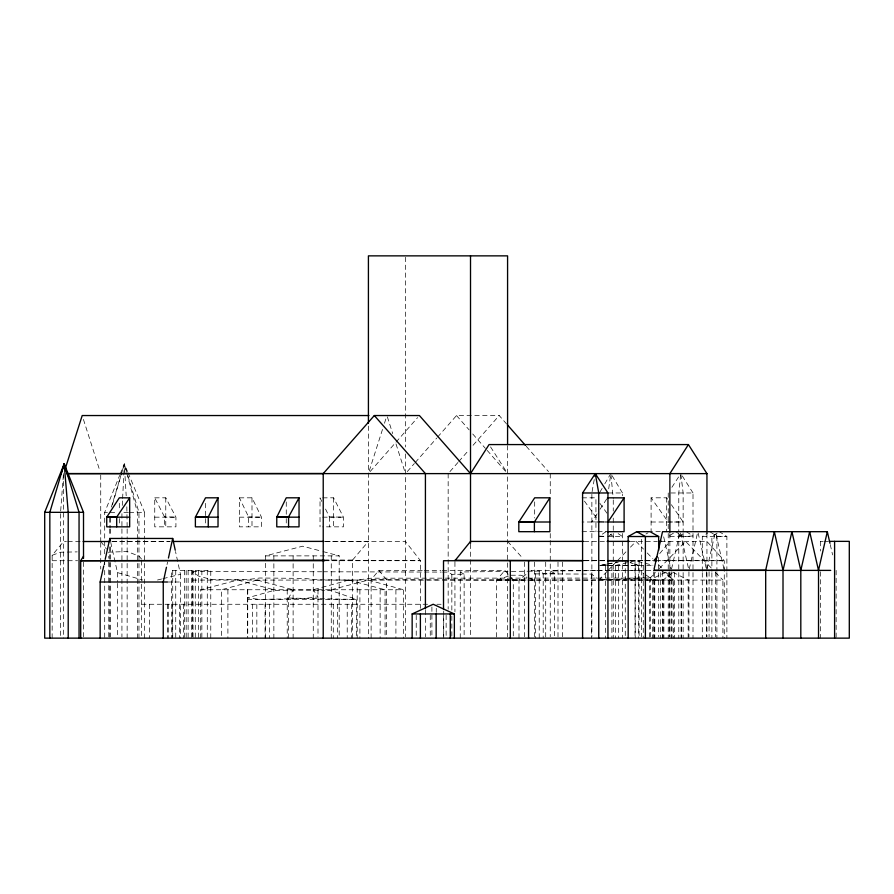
<?xml version="1.0" encoding="UTF-8"?>
<svg xmlns="http://www.w3.org/2000/svg" width="894" height="894" viewBox="0 0 894 894"><rect width="100%" height="100%" fill="white"/><g stroke="black" fill="none" stroke-linecap="round" stroke-linejoin="round"><path stroke-width="0.67" stroke-dasharray="4.47 3.35" d="M122.277 505.412L122.545 499.88M122.612 498.494L124.344 463.941L127.574 471.574M60.669 510.943L63.463 473.619M680.647 474.993L678.781 492.974L678.781 532.053M608.702 488.817L610.624 474.993M592.096 491.678L594.376 478.771M167.033 564.583L167.591 561.968M104.039 564.583L104.62 561.968M706.942 569.098L715.166 532.969M671.528 569.031L679.798 532.969M689.24 569.098L697.521 532.969M112.51 504.473L124.322 463.941L138.961 512.329L138.961 538.59M111.392 507.088L124.322 463.941L137.408 512.329L137.408 538.59M369.244 470.948L382.811 428.449M384.465 423.287L386.521 416.839M104.699 553.799L104.699 512.329L119.662 475.396M120.176 474.122L124.311 463.941L126.188 495.734M288.673 638.137L288.673 598.052L293.12 589.749L324.444 590.409M600.097 491.834L602.098 488.415M604.78 483.855L610.121 474.748M597.069 513.86L591.873 521.884L606.601 521.995L582.106 522.007M600.042 509.267L606.713 498.953M671.919 487.275L680.021 474.748M371.122 638.137L371.122 579.703L378.844 570.394L422.94 570.394M659.727 553.576L669.874 541.362M52.154 638.137L52.154 555.263L63.664 541.529L66.447 541.529M352.549 638.137L352.549 560.069L368.417 541.362L325.282 541.384M508.273 574.261L504.92 570.394L496.55 580.072L496.55 638.137M407.262 471.596L414.358 463.517M415.252 462.5L436.719 438.094M437.613 437.065L456.532 415.542L499.21 415.542L506.417 423.745M449.939 471.596L457.929 462.5M458.812 461.494L468.579 450.386M473.082 445.268L499.21 415.542M370.183 471.507L417.621 417.599M607.138 571.355L598.745 580.072L650.62 577.569L655.436 572.573M608.076 570.394L616.469 561.678M617.396 560.717L626.728 551.039M630.46 547.162L636.047 541.362L643.512 549.095M659.291 568.584L685.564 541.362L711.702 568.45M519.001 638.137L519.001 580.038L527.918 572.875M607.618 580.061L663.002 580.072L673.372 572.149M608.132 536.523L613.15 533.126M606.054 531.684L599.427 536.121L606.892 536.467M673.45 533.126L668.231 536.523L693.006 536.523M717.133 533.126L711.881 536.523L711.881 571.322M678.781 536.523L684.044 533.126M702.293 571.322L702.293 536.523L707.567 533.126M645.937 533.997L648.005 532.835M665.617 572.205L649.647 580.072L649.647 638.137M508.474 576.06L496.55 580.072L508.854 579.893M52.154 555.263L60.569 552.235L77.186 551.877M348.738 580.072L313.258 589.749L273.866 590.476L247.347 597.885L259.64 599.427L303.77 598.544L317.996 596.857L313.258 589.749L403.552 589.749L403.552 638.137M257.081 580.072L221.511 589.749L221.511 638.137M200.703 638.137L200.703 589.749L237.603 580.072M265.451 638.137L265.451 555.878L302.619 546.2L321.65 551.218M331.261 589.749L368.25 580.072M157.512 580.005L161.568 578.999M162.92 578.664L180.476 574.328L175.526 551.52M607.596 565.489L615.586 565.421L635.042 560.806L630.851 560.761L635.042 560.717L652.922 565.231M606.579 565.556L599.617 565.556L606.367 564.282M607.719 564.025L618.514 561.991M606.367 564.203L599.617 565.455L606.579 565.466M607.719 563.958L617.162 562.214M192.378 636.751L192.378 571.411L198.58 576.071L210.772 579.334L247.347 579.614L259.64 578.016L303.77 578.384L317.996 579.837L357.187 580.072L371.122 578.194L526.812 578.116M509.949 579.882L513.29 580.038L513.29 638.137M460.254 638.137L460.254 571.992L539.227 571.087L543.194 573.378L554.425 573.266L554.425 638.137M599.617 565.556L606.266 565.5M580.798 570.763L550.257 570.953L554.425 573.266M582.184 570.752L596.074 570.663M597.46 570.651L626.605 570.473M628.001 570.461L639.098 570.394L643.669 573.456M442.597 572.104L448.162 572.115L451.839 574.328L464.131 574.25L464.131 638.137M322.734 497.857L333.574 497.813L343.452 517.168L343.452 526.845L322.712 526.845M239.413 497.846L251.996 497.813L261.484 517.168L261.484 526.845L239.413 526.845L239.413 497.846L248.61 516.967L248.61 526.845M582.106 497.846L595.94 497.813L595.94 531.684M671.383 504.708L683.139 521.962L668.231 522.007L651.1 497.824L666.678 497.813L668.254 500.104M154.74 497.835L165.77 497.813L175.928 517.168L175.928 526.845L154.74 526.845L154.74 497.835L164.507 516.877L164.507 526.845M324.667 560.136L352.549 560.069M608.132 492.974L622.459 492.974L622.459 495.757M670.936 492.974L693.006 492.974L693.006 532.053M104.699 512.329L107.459 512.329M110.219 512.329L117.829 512.329M128.378 512.329L121.93 512.329L121.93 527.527M129.25 512.329L144.571 512.329L144.571 538.59M154.74 517.168L175.928 517.168L164.507 516.877M239.413 517.168L261.484 517.168L248.61 516.967M322.712 517.168L343.452 517.168L329.417 516.944L325.315 508.597M651.1 522.007L683.139 522.007M582.106 531.684L606.601 531.684M660.331 531.684L651.1 531.684L651.1 497.824M599.427 536.523L606.892 536.523M607.551 536.523L622.459 536.523L615.295 531.684M702.293 536.523L726.878 536.523L726.878 571.322M67.843 541.529L81.756 541.518M112.376 541.496L169.424 541.473M584.263 541.395L605.741 541.384M630.27 541.418L657.325 541.362M660.822 541.362L706.942 541.462L724.263 560.717L724.263 638.137M820.558 541.362L823.24 541.362M824.38 541.362L828.414 541.362M111.862 541.362L170.307 541.395M324.768 541.462L405.485 541.507L420.482 560.717L420.482 608.322M265.451 555.878L339.195 555.878L339.195 638.137M52.154 560.717L77.588 560.717M324.667 560.717L420.482 560.717L325.651 560.158M583.972 560.717L607.138 560.717M629.812 560.717L653.145 560.717M656.487 560.717L724.263 560.717L658.61 560.56M607.596 565.556L652.899 565.544M424.326 570.394L440.854 570.394M442.251 570.394L504.92 570.394M596.41 570.394L531.014 570.394L535.361 573.881L580.608 574.049M597.795 570.394L606.11 570.394M607.507 570.394L643.557 570.394M646.328 570.394L653.212 570.394M510.966 575.233L520.811 575.233L527.047 577.3M528.198 578.116L596.309 578.094M597.695 578.083L650.519 578.06L644.809 574.227M519.001 580.038L527.315 580.038M528.689 580.038L596.544 580.061M597.93 580.061L606.233 580.061M192.378 580.072L722.911 580.072L722.911 638.137M167.033 582.005L180.476 582.005M200.703 589.749L293.12 589.749L257.226 580.072M247.347 599.427L356.516 599.427L356.516 638.137M141.576 604.266L429.288 604.266M436.875 604.266L441.088 604.266M513.29 580.038L528.119 580.061M530.835 580.061L535.361 580.072L529.539 578.127M599.427 521.951L606.344 521.973M584.587 560.382L606.937 560.437M630.672 560.493L643.244 560.527M644.641 560.527L653.022 560.549M584.274 560.549L606.523 560.605M630.169 560.661L652.419 560.706M607.976 565.477L638.618 565.556L638.618 638.137M192.378 571.411L321.661 571.769M323.047 571.769L423.141 572.048M424.527 572.048L441.211 572.093M581.983 574.06L591.582 574.093L596.969 578.273M371.122 579.703L440.809 579.904M442.295 579.893L513.29 580.072L509.938 576.194M600.131 579.658L626.381 579.804M627.767 579.815L673.361 580.072L673.361 638.137M496.997 579.882L519.001 580.072M288.673 598.052L356.516 599.427L331.261 590.554L325.807 590.442M709.825 531.684L716.91 536.232L726.878 536.523L719.379 531.684M323.002 551.576L339.195 555.878M348.872 580.072L385.068 589.749L385.068 636.751M237.748 580.072L273.866 589.749M368.395 580.072L403.552 589.749M110.733 542.379L117.472 572.596L142.761 580.05M672.891 572.205L688.168 580.072L688.168 638.137M460.254 571.992L464.131 574.25M686.301 531.684L693.006 535.987L683.139 536.523L675.685 531.684M610.379 534.578L613.262 536.523M661.459 570.394L673.361 580.072L665.896 572.328M715.435 572.328L722.911 580.072M647.245 552.973L652.844 558.772M658.442 564.583L662.163 568.45M507.58 541.362L522.733 558.258M526.242 446.285L548.48 471.596M456.532 415.542L469.149 429.891M472.747 433.992L485.364 448.341M487.163 450.386L505.803 471.596M141.576 559.096L138.961 556.09L127.149 551.52L108.766 552.168L108.766 558.269M378.844 570.394L386.61 579.759L386.61 638.137M100.731 541.362L106.352 548.927M584.464 501.132L597.058 518.665M599.874 503.311L606.959 513.201M490.549 446.899L506.105 471.25M693.006 492.974L680.815 473.619L683.139 492.974L683.139 532.053M622.459 492.974L610.837 473.619L613.262 498.55M321.795 501.445L320.03 497.869L320.03 526.845M128.11 472.848L144.571 512.329M387.348 416.839L392.701 433.612M396.008 443.938L404.658 471.037M83.433 419.42L99.916 471.037M698.113 532.969L706.361 568.975M680.39 532.969L688.648 568.997M830.258 544.58L832.605 554.906M723.972 569.098L715.748 532.969M663.683 536.836L670.936 569.098M126.836 506.797L127.149 527.527M836.136 570.394L836.136 638.137M820.658 541.362L820.558 551.039M820.558 571.769L820.658 638.137M726.878 572.708L726.878 638.137M716.91 536.232L716.91 571.322M716.91 572.708L716.91 638.137M715.457 571.769L715.457 636.751M711.881 572.708L711.881 638.137M709.076 571.769L709.076 636.751M706.942 533.562L706.942 636.751M706.651 571.769L706.651 636.751M702.293 572.708L702.293 638.137M693.006 533.45L693.006 638.137M688.939 571.769L688.939 636.751M683.139 533.45L683.139 638.137M681.295 580.072L681.295 638.137M681.105 580.072L681.105 638.137M678.781 533.45L678.781 638.137M674.422 572.596L674.422 638.137M672.009 580.072L672.009 638.137M671.226 571.769L671.226 638.137M669.874 533.562L669.874 636.751M669.204 571.769L669.204 636.751M668.231 492.974L668.231 532.053M668.231 533.45L668.231 638.137M666.678 497.813L666.678 531.684M663.873 580.072L663.873 638.137M663.002 580.072L663.002 638.137M662.711 571.769L662.711 638.137M660.297 572.585L660.297 638.137M658.654 557.398L658.654 571.322M658.654 572.708L658.654 636.74M654.777 580.072L654.777 638.137M654.196 572.529L654.196 638.137M653.816 571.769L653.816 638.137M652.363 580.072L652.363 638.137M650.62 577.569L650.62 638.137M643.267 565.556L643.267 638.137M641.613 539.306L641.613 636.74M639.098 560.717L639.098 638.137M635.232 565.556L635.232 638.137M635.042 560.717L635.042 638.137M625.264 560.717L625.264 638.137M622.459 533.45L622.459 638.137M618.682 565.556L618.682 638.137M615.586 565.421L615.586 638.137M613.262 499.947L613.262 511.111M613.262 518.095L613.262 532.053M613.262 533.45L613.262 638.137M611.909 565.556L611.909 638.137M605.517 565.556L605.517 638.137M591.873 494.36L591.873 636.74M591.582 574.093L591.582 638.137M562.65 562.091L562.65 636.751M558.001 562.091L558.001 636.751M550.257 473.619L550.257 495.924M550.257 533.562L550.257 539.138M550.257 540.535L550.257 636.751M545.709 562.091L545.709 638.137M543.194 573.378L543.194 638.137M539.227 571.087L539.227 638.137M535.361 573.881L535.361 638.137M534.679 501.847L534.679 517.972M534.388 562.091L534.388 636.751M524.521 562.091L524.521 636.751M507.58 445.603L507.58 636.751M470.512 544.189L470.512 636.751M454.934 562.091L454.934 611.865M451.839 574.328L451.839 614.636M451.839 616.011L451.839 638.137M448.162 473.619L448.162 609.105M446.128 615.284L446.128 636.785M443.715 611.038L443.715 638.137M443.513 616.011L443.513 638.137M436.261 608.322L436.261 612.39M431.903 606.97L431.903 638.137M430.26 615.284L430.26 636.785M425.421 610.244L425.421 636.74M416.224 615.284L416.224 636.785M405.485 257.26L405.485 447M405.485 453.973L405.485 636.751M395.908 589.749L395.908 638.137M380.129 589.749L380.129 638.137M368.417 426.069L368.417 638.137M359.902 589.749L359.902 638.137M357.187 580.072L357.187 638.137M351.677 604.266L351.677 638.137M347.218 604.266L347.218 638.137M337.541 604.266L337.541 638.137M333.574 497.813L333.574 526.845M333.283 604.266L333.283 638.137M331.261 555.878L331.261 638.137M329.417 516.944L329.417 526.845M317.996 589.749L317.996 636.751M313.258 555.878L313.258 638.137M293.12 555.878L293.12 638.137M287.22 589.749L287.22 638.137M286.259 501.959L286.259 515.782M286.259 518.542L286.259 525.46M273.866 555.878L273.866 638.137M269.608 604.266L269.608 638.137M265.06 604.266L265.06 638.137M256.835 604.266L256.835 638.137M252.577 604.266L252.577 638.137M251.996 497.813L251.996 526.845M247.739 589.749L247.739 638.137M247.347 589.749L247.347 636.751M227.903 589.749L227.903 638.137M210.772 638.137L210.772 570.394L171.48 570.394L171.48 638.137M207.285 570.394L207.285 638.137M205.542 503.333L205.542 515.782M205.542 518.542L205.542 525.46M201.865 570.394L201.865 638.137M198.58 570.394L198.58 638.137M195.283 570.394L195.283 638.137M193.059 570.394L193.059 638.137M191.417 570.394L191.417 638.137M188.12 570.394L188.12 638.137M186.187 570.394L186.187 638.137M184.443 570.394L184.443 638.137M183.672 604.266L183.672 638.137M180.476 574.328L180.476 638.137M179.415 604.266L179.415 638.137M175.738 570.394L175.738 638.137M172.732 570.394L172.732 638.137M172.441 604.266L172.441 638.137M168.284 604.266L168.284 638.137M167.513 604.266L167.513 638.137M165.77 497.813L165.77 526.845M149.611 604.266L149.611 638.137M144.571 539.976L144.571 638.137M141.576 560.717L141.576 636.774M138.961 539.976L138.961 638.137M137.408 539.976L137.408 638.137M127.149 528.913L127.149 538.59M127.149 539.976L127.149 638.137M121.93 528.913L121.93 538.59M121.93 539.976L121.93 636.751M119.315 503.333L119.315 510.25M119.315 518.542L119.315 525.46M117.472 572.596L117.472 582.005M117.472 583.369L117.472 636.763M110.219 517.849L110.219 527.527M110.219 528.913L110.219 535.83M110.219 546.882L110.219 636.751M109.828 517.849L109.828 527.527M109.828 528.913L109.828 535.83M109.828 546.882L109.828 638.137M108.766 562.091L108.766 636.751M104.699 562.091L104.699 564.863M104.699 570.394L104.699 638.137M100.731 475.005L100.731 541.932M100.731 542.736L100.731 569.009M83.511 562.091L83.511 636.751M63.664 473.619L63.664 638.137M60.569 513.704L60.569 636.751M638.618 565.556L630.114 562.538L638.618 565.556"/><path stroke-width="1.34" d="M63.977 466.702L64.223 463.941L83.511 512.329L83.511 558.448M594.823 476.189L595.281 473.619L607.942 492.974L607.942 638.137M166.452 567.265L163.256 582.005L163.256 638.137M168.441 558.046L172.698 538.456L109.861 538.456L105.201 559.353M100.15 638.137L100.15 582.005L103.738 565.924M654.106 569.098L662.521 531.684L827.319 531.684L829.967 543.295M765.689 638.137L765.689 570.193L774.327 531.684L783.01 570.394L783.01 638.137M827.319 531.684L818.524 570.249L818.524 638.137M783.01 570.394L791.916 531.684L800.812 570.394L800.812 638.137M800.812 570.394L809.673 531.684L818.524 570.394M829.487 541.362L849.3 541.362L849.3 638.137L44.7 638.137L44.7 512.329L64.144 463.941L49.829 512.329L49.829 638.137M60.893 474.401L64.156 463.941M65.318 468.456L82.203 415.542L368.931 415.542M208.257 526.845L208.257 516.978L218.024 497.813L205.542 497.813L195.384 517.168L195.384 526.845L218.024 526.845L218.024 497.813M288.572 526.845L288.572 516.978L299.032 497.813L286.259 497.813L276.771 517.168L276.771 526.845L299.032 526.845L299.032 497.813M83.511 556.18L80.706 560.717L80.706 638.137M534.388 531.684L534.388 522.007L549.877 497.813L534.679 497.813L518.811 521.984L518.811 531.684L549.877 531.684L549.877 497.813M706.942 532.176L706.942 473.619L688.414 444.575L669.874 473.619L669.874 532.176M582.586 638.137L582.586 492.974L595.259 473.619M607.451 497.813L624.101 497.869L607.942 522.007L624.101 522.007M116.701 526.845L116.701 517.09L129.675 497.857L119.315 497.813L106.732 517.168L106.732 526.845L129.675 526.845L129.675 497.857M454.934 560.717L470.512 541.429L583.436 541.384M657.191 556.638L653.816 560.717L656.487 560.717M688.414 444.575L489.063 444.575L470.512 473.619L419.42 415.542L374.318 415.542L323.226 473.619L323.226 638.137M628.169 638.137L628.169 536.523L636.774 531.684L650.061 531.684L658.654 536.523L658.654 550.436M412.156 638.137L412.156 613.943L433.199 604.266L454.353 613.943L454.353 638.137M288.572 516.978L276.771 517.168L299.032 517.168M208.257 516.978L195.384 517.168L218.024 517.168M116.701 517.09L106.732 517.168L129.675 517.168M324.667 560.136L80.706 560.717L324.667 560.717M765.689 570.193L653.816 570.394L830.716 570.394M323.885 473.529L67.843 473.608L706.942 473.619M582.586 492.974L607.942 492.974M44.7 512.329L83.511 512.329M549.877 522.007L518.811 522.007L534.388 522.007M607.451 531.684L624.101 531.684L624.101 497.869M628.169 536.523L658.654 536.523M83.153 541.518L109.593 541.507M173.604 541.462L323.885 541.384M607.138 541.384L629.443 541.373M658.722 541.362L661.515 541.362M582.888 560.717L443.513 560.717L443.513 609.105M607.92 560.717L628.784 560.717L607.92 560.605M100.15 582.005L167.223 582.005M412.156 613.943L454.353 613.943M454.934 560.259L582.888 560.549M636.774 531.684L645.39 536.523L645.39 638.137M507.323 424.773L525.337 445.268M374.318 415.542L425.421 473.619L425.421 608.859M68.212 638.137L68.212 512.329L64.2 463.941L79.052 512.329L79.052 638.137M64.223 463.941L67.709 475.709M109.861 538.456L110.443 541.071M172.698 538.456L175.246 550.212M595.292 473.619L598.745 492.974L598.745 638.137M834.594 541.362L834.594 638.137M528.577 560.717L528.577 638.137M510.295 560.717L510.295 638.137M507.58 444.206L507.58 255.863L368.417 255.863L368.417 423.287M470.512 255.863L470.512 543.328M450.285 613.943L450.285 638.137M436.16 613.943L436.16 638.137M420.392 613.943L420.392 638.137"/></g></svg>
